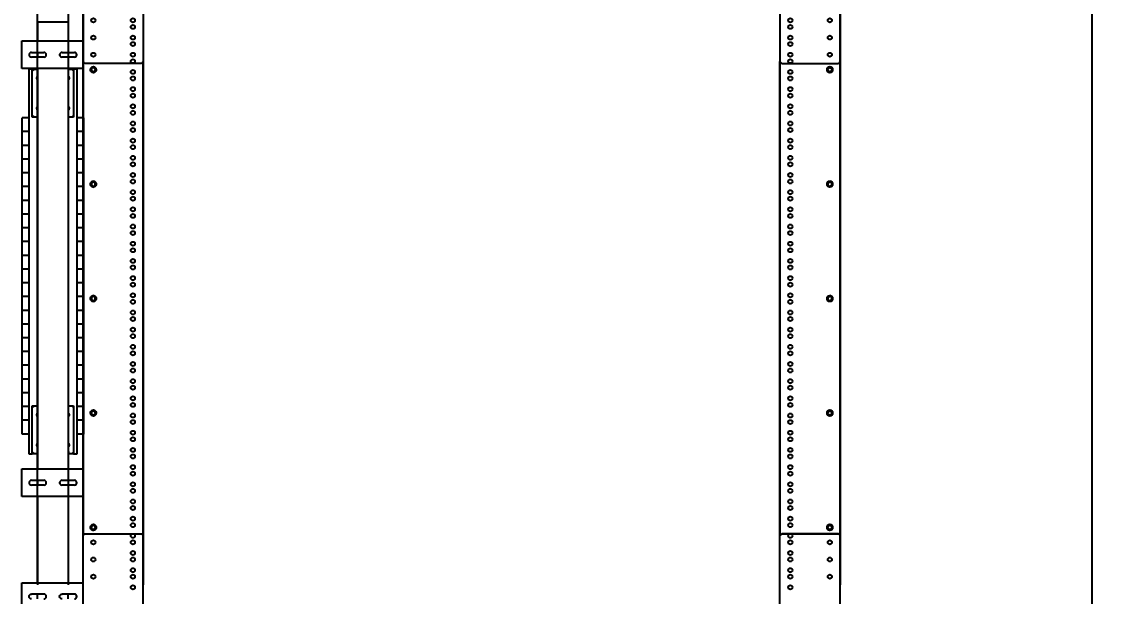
# Model space of a CAD drawing. Header units: millimetres. Extents: x 2509 to 128734, y 2492 to 91667.
# Drawn here: x 115410 to 118584, y 44647 to 46319 of the extents above; entities that cross this region are included whole.
import ezdxf

# ---------------------------------------------------------------- set-up
doc = ezdxf.new("R2010")
doc.units = ezdxf.units.MM
doc.layers.add('SR-提升机', color=7, linetype='Continuous')
doc.styles.add('DIM_FONT', font='SIMPLEX.shx', dxfattribs={"width": 0.8})
doc.dimstyles.new('DIMN25', dxfattribs={"dimscale": 0.25, "dimtxt": 300, "dimasz": 100, "dimexe": 250, "dimexo": 300, "dimgap": 150, "dimtad": 1, "dimdec": 0, "dimzin": 0, "dimdsep": 46, "dimtxsty": 'DIM_FONT', "dimblk": 'ARCHTICK', "dimcen": 0.09, "dimclrt": 7, "dimazin": 2, "dimtfac": 1, "dimtdec": 0, "dimtix": 1, "dimtmove": 2, "dimatfit": 3, "dimfxl": 1, "dimtolj": 1, "dimtzin": 0, "dimarcsym": 0})

# ---------------------------------------------------------------- blocks, each defined once
blk = doc.blocks.new('110')
at = {"layer": 'SR-提升机'}
for p, q in [((-60, -122.8), (-70, -122.8)), ((-70, -122.8), (-70, -1242.8)), ((-55, -122.8), (-60, -127.8)), ((-60, -127.8), (-60, -122.8)), ((-60, -122.8), (-55, -122.8)), ((-55, -122.8), (-45, -122.8)), ((-45, -130.3), (-45, -122.8)), ((-45, -122.8), (-44.5, -122.8)), ((44.5, -122.8), (45, -122.8)), ((45, -130.3), (45, -122.8)), ((45, -122.8), (55, -122.8)), ((60, -127.8), (55, -122.8)), ((55, -122.8), (60, -122.8)), ((60, -122.8), (60, -127.8)), ((70, -122.8), (60, -122.8)), ((70, -1242.8), (70, -122.8)), ((-60, -257.8), (-60, -127.8)), ((-44.5, -130.3), (-45, -130.3)), ((45, -130.3), (44.5, -130.3)), ((60, -127.8), (60, -257.8)), ((-45, -165.3), (-44.5, -165.3)), ((-45, -165.3), (-45, -175.3)), ((-44.5, -175.3), (-45, -175.3)), ((44.5, -165.3), (45, -165.3)), ((45, -175.3), (44.5, -175.3)), ((45, -175.3), (45, -165.3)), ((-45, -210.3), (-45, -220.3)), ((-45, -210.3), (-44.5, -210.3)), ((-44.5, -220.3), (-45, -220.3)), ((44.5, -210.3), (45, -210.3)), ((45, -220.3), (44.5, -220.3)), ((45, -220.3), (45, -210.3)), ((-90, -304.8), (-90, -264.8)), ((-70, -264.8), (-90, -264.8)), ((-60, -257.8), (-55, -262.8)), ((-60, -262.8), (-60, -257.8)), ((-55, -262.8), (-60, -262.8)), ((-45, -262.8), (-55, -262.8)), ((-45, -255.3), (-44.5, -255.3)), ((-45, -255.3), (-45, -262.8)), ((-44.5, -262.8), (-45, -262.8)), ((44.5, -255.3), (45, -255.3)), ((45, -262.8), (44.5, -262.8)), ((45, -262.8), (45, -255.3)), ((55, -262.8), (45, -262.8)), ((55, -262.8), (60, -257.8)), ((60, -262.8), (55, -262.8)), ((60, -257.8), (60, -262.8)), ((90, -264.8), (70, -264.8)), ((90, -304.8), (90, -264.8)), ((-70, -304.8), (-90, -304.8)), ((-90, -344.8), (-90, -304.8)), ((90, -304.8), (70, -304.8)), ((90, -344.8), (90, -304.8)), ((-70, -344.8), (-90, -344.8)), ((-90, -384.8), (-90, -344.8)), ((90, -344.8), (70, -344.8)), ((90, -384.8), (90, -344.8)), ((-70, -384.8), (-90, -384.8)), ((-90, -424.8), (-90, -384.8)), ((90, -384.8), (70, -384.8)), ((90, -424.8), (90, -384.8)), ((-70, -424.8), (-90, -424.8)), ((-90, -464.8), (-90, -424.8)), ((90, -424.8), (70, -424.8)), ((90, -464.8), (90, -424.8)), ((-70, -464.8), (-90, -464.8)), ((-90, -504.8), (-90, -464.8)), ((90, -464.8), (70, -464.8)), ((90, -504.8), (90, -464.8)), ((-70, -504.8), (-90, -504.8)), ((-90, -544.8), (-90, -504.8)), ((90, -504.8), (70, -504.8)), ((90, -544.8), (90, -504.8)), ((-70, -544.8), (-90, -544.8)), ((-90, -584.8), (-90, -544.8)), ((90, -544.8), (70, -544.8)), ((90, -584.8), (90, -544.8)), ((-70, -584.8), (-90, -584.8)), ((-90, -624.8), (-90, -584.8)), ((90, -584.8), (70, -584.8)), ((90, -624.8), (90, -584.8)), ((-70, -624.8), (-90, -624.8)), ((-90, -664.8), (-90, -624.8)), ((90, -624.8), (70, -624.8)), ((90, -664.8), (90, -624.8)), ((-70, -664.8), (-90, -664.8)), ((-90, -704.8), (-90, -664.8)), ((90, -664.8), (70, -664.8)), ((90, -704.8), (90, -664.8)), ((-90, -744.8), (-90, -704.8)), ((-70, -704.8), (-90, -704.8)), ((90, -704.8), (70, -704.8)), ((90, -744.8), (90, -704.8)), ((-90, -784.8), (-90, -744.8)), ((-70, -744.8), (-90, -744.8)), ((90, -744.8), (70, -744.8)), ((90, -784.8), (90, -744.8)), ((-90, -824.8), (-90, -784.8)), ((-70, -784.8), (-90, -784.8)), ((90, -784.8), (70, -784.8)), ((90, -824.8), (90, -784.8)), ((-90, -864.8), (-90, -824.8)), ((-70, -824.8), (-90, -824.8)), ((90, -824.8), (70, -824.8)), ((90, -864.8), (90, -824.8)), ((-90, -904.8), (-90, -864.8)), ((-70, -864.8), (-90, -864.8)), ((90, -864.8), (70, -864.8)), ((90, -904.8), (90, -864.8)), ((-70, -904.8), (-90, -904.8)), ((-90, -944.8), (-90, -904.8)), ((90, -904.8), (70, -904.8)), ((90, -944.8), (90, -904.8)), ((-70, -944.8), (-90, -944.8)), ((-90, -984.8), (-90, -944.8)), ((90, -944.8), (70, -944.8)), ((90, -984.8), (90, -944.8)), ((-70, -984.8), (-90, -984.8)), ((-90, -1024.8), (-90, -984.8)), ((90, -984.8), (70, -984.8)), ((90, -1024.8), (90, -984.8)), ((-70, -1024.8), (-90, -1024.8)), ((-90, -1064.8), (-90, -1024.8)), ((90, -1024.8), (70, -1024.8)), ((90, -1064.8), (90, -1024.8)), ((-70, -1064.8), (-90, -1064.8)), ((-90, -1104.8), (-90, -1064.8)), ((90, -1064.8), (70, -1064.8)), ((90, -1104.8), (90, -1064.8)), ((-70, -1104.8), (-90, -1104.8)), ((-90, -1144.8), (-90, -1104.8)), ((-55, -1102.8), (-60, -1107.8)), ((-60, -1107.8), (-60, -1102.8)), ((-60, -1102.8), (-55, -1102.8)), ((-60, -1237.8), (-60, -1107.8)), ((-55, -1102.8), (-45, -1102.8)), ((-45, -1102.8), (-45, -1110.3)), ((-45, -1102.8), (-44.5, -1102.8)), ((-44.5, -1110.3), (-45, -1110.3)), ((44.5, -1102.8), (45, -1102.8)), ((45, -1110.3), (44.5, -1110.3)), ((45, -1110.3), (45, -1102.8)), ((45, -1102.8), (55, -1102.8)), ((60, -1107.8), (55, -1102.8)), ((55, -1102.8), (60, -1102.8)), ((60, -1102.8), (60, -1107.8)), ((60, -1107.8), (60, -1237.8)), ((90, -1104.8), (70, -1104.8)), ((90, -1144.8), (90, -1104.8)), ((-70, -1144.8), (-90, -1144.8)), ((-90, -1184.8), (-90, -1144.8)), ((-45, -1145.3), (-45, -1155.3)), ((-45, -1145.3), (-44.5, -1145.3)), ((-44.5, -1155.3), (-45, -1155.3)), ((44.5, -1145.3), (45, -1145.3)), ((45, -1155.3), (44.5, -1155.3)), ((45, -1155.3), (45, -1145.3)), ((90, -1144.8), (70, -1144.8)), ((90, -1184.8), (90, -1144.8)), ((-70, -1184.8), (-90, -1184.8)), ((-45, -1190.3), (-45, -1200.3)), ((-45, -1190.3), (-44.5, -1190.3)), ((-44.5, -1200.3), (-45, -1200.3)), ((44.5, -1190.3), (45, -1190.3)), ((45, -1200.3), (44.5, -1200.3)), ((45, -1200.3), (45, -1190.3)), ((90, -1184.8), (70, -1184.8)), ((-60, -1237.8), (-55, -1242.8)), ((-60, -1242.8), (-60, -1237.8)), ((-45, -1235.3), (-45, -1242.8)), ((-45, -1235.3), (-44.5, -1235.3)), ((44.5, -1235.3), (45, -1235.3)), ((45, -1235.3), (45, -1242.8)), ((55, -1242.8), (60, -1237.8)), ((60, -1237.8), (60, -1242.8)), ((-70, -1242.8), (-60, -1242.8)), ((-55, -1242.8), (-60, -1242.8)), ((-45, -1242.8), (-55, -1242.8)), ((-44.5, -1242.8), (-45, -1242.8)), ((45, -1242.8), (44.5, -1242.8)), ((55, -1242.8), (45, -1242.8)), ((60, -1242.8), (55, -1242.8)), ((60, -1242.8), (70, -1242.8))]:
    blk.add_line(p, q, dxfattribs=at)
for centre, radius, start, end in [((-42, -148.8), 6, 114.6243, 245.3757), ((-42, -148.8), 4.25, 126.0319, 233.9681), ((42, -148.8), 6, 294.6243, 65.3757), ((42, -148.8), 4.25, 306.0319, 53.9681), ((-42, -236.8), 6, 114.6243, 245.3757), ((-42, -236.8), 4.25, 126.0319, 233.9681), ((42, -236.8), 6, 294.6243, 65.3757), ((42, -236.8), 4.25, 306.0319, 53.9681), ((-42, -1128.8), 6, 114.6243, 245.3757), ((-42, -1128.8), 4.25, 126.0319, 233.9681), ((42, -1128.8), 6, 294.6243, 65.3757), ((42, -1128.8), 4.25, 306.0319, 53.9681), ((-42, -1216.8), 6, 114.6243, 245.3757), ((-42, -1216.8), 4.25, 126.0319, 233.9681), ((42, -1216.8), 6, 294.6243, 65.3757), ((42, -1216.8), 4.25, 306.0319, 53.9681)]:
    blk.add_arc(centre, radius, start, end, dxfattribs=at)
blk = doc.blocks.new('主立面图-提升机顶框')
at = {"layer": 'SR-提升机'}
for p, q in [((111300.2, -24440.7), (111300.2, -26100.7)), ((111475.2, -24440.7), (111475.2, -26100.7)), ((113327.2, -24440.7), (113327.2, -26100.7)), ((113502.2, -24440.7), (113502.2, -26100.7)), ((111168.2, -24606.7), (111168.2, -24661.7)), ((111257.2, -24606.7), (111168.2, -24606.7)), ((111257.2, -24606.7), (111257.2, -24661.7)), ((111122.2, -24661.7), (111300.2, -24661.7)), ((111122.2, -24664.4), (111122.2, -24661.7)), ((111122.2, -24667.9), (111122.2, -24664.4)), ((111122.2, -24671.3), (111122.2, -24667.9)), ((111122.2, -24672.3), (111122.2, -24671.3)), ((111122.2, -24731.2), (111122.2, -24672.3)), ((111150.2, -24694.7), (111186.2, -24694.7)), ((111186.2, -24708.7), (111150.2, -24708.7)), ((111168.2, -24694.7), (111168.2, -24708.7)), ((111239.2, -24694.7), (111275.2, -24694.7)), ((111275.2, -24708.7), (111239.2, -24708.7)), ((111257.2, -24694.7), (111257.2, -24708.7)), ((111122.2, -24732.2), (111122.2, -24731.2)), ((111122.2, -24735.6), (111122.2, -24732.2)), ((111122.2, -24739.1), (111122.2, -24735.6)), ((111122.2, -24741.7), (111122.2, -24739.1)), ((111300.2, -24741.7), (111122.2, -24741.7)), ((111168.2, -24741.7), (111168.2, -25907.2)), ((111257.2, -24741.7), (111257.2, -25907.2)), ((111323.7, -24750), (111326.9, -24751.9)), ((111330.2, -24738.7), (111326.9, -24740.6)), ((111330.2, -24753.7), (111333.4, -24751.9)), ((111336.7, -24742.5), (111333.4, -24740.6)), ((113465.7, -24742.5), (113468.9, -24740.6)), ((113472.2, -24753.7), (113468.9, -24751.9)), ((113472.2, -24738.7), (113475.4, -24740.6)), ((113478.7, -24750), (113475.4, -24751.9)), ((111330.2, -25071.7), (111326.9, -25073.6)), ((111336.7, -25075.5), (111333.4, -25073.6)), ((113465.7, -25075.5), (113468.9, -25073.6)), ((113472.2, -25071.7), (113475.4, -25073.6)), ((111323.7, -25083), (111326.9, -25084.9)), ((111330.2, -25086.7), (111333.4, -25084.9)), ((113472.2, -25086.7), (113468.9, -25084.9)), ((113478.7, -25083), (113475.4, -25084.9)), ((111323.7, -25416), (111326.9, -25417.9)), ((111330.2, -25404.7), (111326.9, -25406.6)), ((111330.2, -25419.7), (111333.4, -25417.9)), ((111336.7, -25408.5), (111333.4, -25406.6)), ((113465.7, -25408.5), (113468.9, -25406.6)), ((113472.2, -25419.7), (113468.9, -25417.9)), ((113472.2, -25404.7), (113475.4, -25406.6)), ((113478.7, -25416), (113475.4, -25417.9)), ((111330.2, -25737.7), (111326.9, -25739.6)), ((111336.7, -25741.5), (111333.4, -25739.6)), ((113465.7, -25741.5), (113468.9, -25739.6)), ((113472.2, -25737.7), (113475.4, -25739.6)), ((111323.7, -25749), (111326.9, -25750.9)), ((111330.2, -25752.7), (111333.4, -25750.9)), ((113472.2, -25752.7), (113468.9, -25750.9)), ((113478.7, -25749), (113475.4, -25750.9)), ((111122.2, -25907.2), (111300.2, -25907.2)), ((111122.2, -25909.9), (111122.2, -25907.2)), ((111122.2, -25913.4), (111122.2, -25909.9)), ((111122.2, -25916.8), (111122.2, -25913.4)), ((111122.2, -25917.8), (111122.2, -25916.8)), ((111122.2, -25976.7), (111122.2, -25917.8)), ((111150.2, -25940.2), (111186.2, -25940.2)), ((111186.2, -25954.2), (111150.2, -25954.2)), ((111168.2, -25940.2), (111168.2, -25954.2)), ((111239.2, -25940.2), (111275.2, -25940.2)), ((111275.2, -25954.2), (111239.2, -25954.2)), ((111257.2, -25940.2), (111257.2, -25954.2)), ((111122.2, -25977.7), (111122.2, -25976.7)), ((111122.2, -25981.1), (111122.2, -25977.7)), ((111122.2, -25984.5), (111122.2, -25981.1)), ((111122.2, -25987.2), (111122.2, -25984.5)), ((111300.2, -25987.2), (111122.2, -25987.2)), ((111168.2, -25987.2), (111168.2, -26244.7)), ((111257.2, -25987.2), (111257.2, -26244.7)), ((111323.7, -26082), (111326.9, -26083.9)), ((111330.2, -26070.7), (111326.9, -26072.6)), ((111330.2, -26085.7), (111333.4, -26083.9)), ((111336.7, -26074.5), (111333.4, -26072.6)), ((113465.7, -26082), (113468.9, -26083.9)), ((113472.2, -26070.7), (113468.9, -26072.6)), ((113472.2, -26085.7), (113475.4, -26083.9)), ((113478.7, -26074.5), (113475.4, -26072.6)), ((111305.2, -26095.7), (111300.2, -26100.7)), ((111305.2, -26095.7), (111300.2, -26100.7)), ((111300.2, -26244.7), (111300.2, -26100.7)), ((111305.2, -26095.7), (111470.2, -26095.7)), ((111305.2, -26095.7), (111470.2, -26095.7)), ((111475.2, -26100.7), (111470.2, -26095.7)), ((111475.2, -26100.7), (111470.2, -26095.7)), ((111475.2, -26100.7), (111475.2, -26244.7)), ((113332.2, -26095.7), (113327.2, -26100.7)), ((113332.2, -26095.7), (113327.2, -26100.7)), ((113332.2, -26095.7), (113327.2, -26100.7)), ((113327.2, -26244.7), (113327.2, -26100.7)), ((113497.2, -26095.7), (113332.2, -26095.7)), ((113332.2, -26095.7), (113497.2, -26095.7)), ((113332.2, -26095.7), (113497.2, -26095.7)), ((113502.2, -26100.7), (113497.2, -26095.7)), ((113502.2, -26100.7), (113497.2, -26095.7)), ((113502.2, -26100.7), (113497.2, -26095.7)), ((113502.2, -26100.7), (113502.2, -26244.7))]:
    blk.add_line(p, q, dxfattribs=at)
for centre, radius in [((111445.2, -24620.7), 6), ((113357.2, -24620.7), 6), ((111445.2, -24670.7), 6), ((113357.2, -24670.7), 6), ((111445.2, -24720.7), 6), ((113357.2, -24720.7), 6), ((111330.2, -24746.2), 8), ((111330.2, -24746.2), 7.6), ((113472.2, -24746.2), 8), ((113472.2, -24746.2), 7.6), ((111445.2, -24770.7), 6), ((113357.2, -24770.7), 6), ((111445.2, -24820.7), 6), ((113357.2, -24820.7), 6), ((111445.2, -24870.7), 6), ((113357.2, -24870.7), 6), ((111445.2, -24920.7), 6), ((113357.2, -24920.7), 6), ((111445.2, -24970.7), 6), ((113357.2, -24970.7), 6), ((111445.2, -25020.7), 6), ((113357.2, -25020.7), 6), ((111330.2, -25079.2), 8), ((111330.2, -25079.2), 7.6), ((111445.2, -25070.7), 6), ((113357.2, -25070.7), 6), ((113472.2, -25079.2), 8), ((113472.2, -25079.2), 7.6), ((111445.2, -25120.7), 6), ((113357.2, -25120.7), 6), ((111445.2, -25170.7), 6), ((113357.2, -25170.7), 6), ((111445.2, -25220.7), 6), ((113357.2, -25220.7), 6), ((111445.2, -25270.7), 6), ((113357.2, -25270.7), 6), ((111445.2, -25320.7), 6), ((113357.2, -25320.7), 6), ((111445.2, -25370.7), 6), ((113357.2, -25370.7), 6), ((111330.2, -25412.2), 8), ((111330.2, -25412.2), 7.6), ((111445.2, -25420.7), 6), ((113357.2, -25420.7), 6), ((113472.2, -25412.2), 8), ((113472.2, -25412.2), 7.6), ((111445.2, -25470.7), 6), ((113357.2, -25470.7), 6), ((111445.2, -25520.7), 6), ((113357.2, -25520.7), 6), ((111445.2, -25570.7), 6), ((113357.2, -25570.7), 6), ((111445.2, -25620.7), 6), ((113357.2, -25620.7), 6), ((111445.2, -25670.7), 6), ((113357.2, -25670.7), 6), ((111330.2, -25745.2), 8), ((111330.2, -25745.2), 7.6), ((111445.2, -25720.7), 6), ((113357.2, -25720.7), 6), ((113472.2, -25745.2), 8), ((113472.2, -25745.2), 7.6), ((111445.2, -25770.7), 6), ((113357.2, -25770.7), 6), ((111445.2, -25820.7), 6), ((113357.2, -25820.7), 6), ((111445.2, -25870.7), 6), ((113357.2, -25870.7), 6), ((111445.2, -25920.7), 6), ((113357.2, -25920.7), 6), ((111445.2, -25970.7), 6), ((113357.2, -25970.7), 6), ((111445.2, -26020.7), 6), ((113357.2, -26020.7), 6), ((111330.2, -26078.2), 8), ((111330.2, -26078.2), 7.6), ((111445.2, -26070.7), 6), ((113357.2, -26070.7), 6), ((113472.2, -26078.2), 8), ((113472.2, -26078.2), 7.6), ((111330.2, -26120.7), 6), ((111445.2, -26120.7), 6), ((113357.2, -26120.7), 6), ((113472.2, -26120.7), 6), ((111330.2, -26170.7), 6), ((111445.2, -26170.7), 6), ((113357.2, -26170.7), 6), ((113472.2, -26170.7), 6), ((111330.2, -26220.7), 6), ((111445.2, -26220.7), 6), ((113357.2, -26220.7), 6), ((113472.2, -26220.7), 6)]:
    blk.add_circle(centre, radius, dxfattribs=at)
for centre, radius, start, end in [((111150.2, -24701.7), 7, 90, 270), ((111186.2, -24701.7), 7, 270, 90), ((111239.2, -24701.7), 7, 90, 270), ((111275.2, -24701.7), 7, 270, 90), ((111330.2, -24746.2), 6.5, 120, 180), ((111330.2, -24746.2), 6.5, 180, 240), ((111330.2, -24746.2), 6.5, 60, 120), ((111330.2, -24746.2), 6.5, 240, 300), ((111330.2, -24746.2), 6.5, 0, 60), ((111330.2, -24746.2), 6.5, 300, 0), ((113472.2, -24746.2), 6.5, 120, 180), ((113472.2, -24746.2), 6.5, 180, 240), ((113472.2, -24746.2), 6.5, 60, 120), ((113472.2, -24746.2), 6.5, 240, 300), ((113472.2, -24746.2), 6.5, 0, 60), ((113472.2, -24746.2), 6.5, 300, 0), ((111330.2, -25079.2), 6.5, 120, 180), ((111330.2, -25079.2), 6.5, 60, 120), ((111330.2, -25079.2), 6.5, 0, 60), ((113472.2, -25079.2), 6.5, 120, 180), ((113472.2, -25079.2), 6.5, 60, 120), ((113472.2, -25079.2), 6.5, 0, 60), ((111330.2, -25079.2), 6.5, 180, 240), ((111330.2, -25079.2), 6.5, 240, 300), ((111330.2, -25079.2), 6.5, 300, 0), ((113472.2, -25079.2), 6.5, 180, 240), ((113472.2, -25079.2), 6.5, 240, 300), ((113472.2, -25079.2), 6.5, 300, 0), ((111330.2, -25412.2), 6.5, 120, 180), ((111330.2, -25412.2), 6.5, 180, 240), ((111330.2, -25412.2), 6.5, 60, 120), ((111330.2, -25412.2), 6.5, 240, 300), ((111330.2, -25412.2), 6.5, 0, 60), ((111330.2, -25412.2), 6.5, 300, 0), ((113472.2, -25412.2), 6.5, 120, 180), ((113472.2, -25412.2), 6.5, 180, 240), ((113472.2, -25412.2), 6.5, 60, 120), ((113472.2, -25412.2), 6.5, 240, 300), ((113472.2, -25412.2), 6.5, 0, 60), ((113472.2, -25412.2), 6.5, 300, 0), ((111330.2, -25745.2), 6.5, 120, 180), ((111330.2, -25745.2), 6.5, 60, 120), ((111330.2, -25745.2), 6.5, 0, 60), ((113472.2, -25745.2), 6.5, 120, 180), ((113472.2, -25745.2), 6.5, 60, 120), ((113472.2, -25745.2), 6.5, 0, 60), ((111330.2, -25745.2), 6.5, 180, 240), ((111330.2, -25745.2), 6.5, 240, 300), ((111330.2, -25745.2), 6.5, 300, 0), ((113472.2, -25745.2), 6.5, 180, 240), ((113472.2, -25745.2), 6.5, 240, 300), ((113472.2, -25745.2), 6.5, 300, 0), ((111150.2, -25947.2), 7, 90, 270), ((111186.2, -25947.2), 7, 270, 90), ((111239.2, -25947.2), 7, 90, 270), ((111275.2, -25947.2), 7, 270, 90), ((111330.2, -26078.2), 6.5, 120, 180), ((111330.2, -26078.2), 6.5, 180, 240), ((111330.2, -26078.2), 6.5, 60, 120), ((111330.2, -26078.2), 6.5, 240, 300), ((111330.2, -26078.2), 6.5, 0, 60), ((111330.2, -26078.2), 6.5, 300, 0), ((113472.2, -26078.2), 6.5, 120, 180), ((113472.2, -26078.2), 6.5, 180, 240), ((113472.2, -26078.2), 6.5, 60, 120), ((113472.2, -26078.2), 6.5, 240, 300), ((113472.2, -26078.2), 6.5, 0, 60), ((113472.2, -26078.2), 6.5, 300, 0)]:
    blk.add_arc(centre, radius, start, end, dxfattribs=at)
for points, knots in [([(111326.9, -24740.6), (111326.9, -24740.6), (111325.8, -24741.3), (111324.7, -24741.9), (111323.7, -24742.5)], [0, 0, 0, 0, 0.070215, 1, 1, 1, 1]), ([(111323.7, -24742.5), (111323.7, -24743.4), (111323.7, -24744.6), (111323.7, -24745.9), (111323.7, -24746.2)], [0, 0, 0, 0, 0.7581486, 1, 1, 1, 1]), ([(111323.7, -24746.2), (111323.7, -24747.2), (111323.7, -24748.5), (111323.7, -24749.7), (111323.7, -24750)], [0, 0, 0, 0, 0.7762867, 1, 1, 1, 1]), ([(111326.9, -24751.9), (111327, -24751.9), (111328.1, -24752.5), (111329.2, -24753.2), (111330.2, -24753.7)], [0, 0, 0, 0, 0.070215, 1, 1, 1, 1]), ([(111333.4, -24740.6), (111333.4, -24740.6), (111332.3, -24739.9), (111331.2, -24739.3), (111330.2, -24738.7)], [0, 0, 0, 0, 0.070215, 1, 1, 1, 1]), ([(111333.4, -24751.9), (111333.5, -24751.8), (111334.6, -24751.2), (111335.7, -24750.6), (111336.7, -24750)], [0, 0, 0, 0, 0.070215, 1, 1, 1, 1]), ([(111336.7, -24746.2), (111336.7, -24745.9), (111336.7, -24744.6), (111336.7, -24743.4), (111336.7, -24742.5)], [0, 0, 0, 0, 0.241851, 1, 1, 1, 1]), ([(111336.7, -24750), (111336.7, -24749.7), (111336.7, -24748.5), (111336.7, -24747.2), (111336.7, -24746.2)], [0, 0, 0, 0, 0.2237133, 1, 1, 1, 1]), ([(113465.7, -24746.2), (113465.7, -24745.9), (113465.7, -24744.6), (113465.7, -24743.4), (113465.7, -24742.5)], [0, 0, 0, 0, 0.241851, 1, 1, 1, 1]), ([(113465.7, -24750), (113465.7, -24749.7), (113465.7, -24748.5), (113465.7, -24747.2), (113465.7, -24746.2)], [0, 0, 0, 0, 0.2237133, 1, 1, 1, 1]), ([(113468.9, -24751.9), (113468.9, -24751.8), (113467.8, -24751.2), (113466.7, -24750.6), (113465.7, -24750)], [0, 0, 0, 0, 0.070215, 1, 1, 1, 1]), ([(113468.9, -24740.6), (113469, -24740.6), (113470.1, -24739.9), (113471.2, -24739.3), (113472.2, -24738.7)], [0, 0, 0, 0, 0.070215, 1, 1, 1, 1]), ([(113475.4, -24751.9), (113475.4, -24751.9), (113474.3, -24752.5), (113473.2, -24753.2), (113472.2, -24753.7)], [0, 0, 0, 0, 0.070215, 1, 1, 1, 1]), ([(113475.4, -24740.6), (113475.5, -24740.6), (113476.6, -24741.3), (113477.7, -24741.9), (113478.7, -24742.5)], [0, 0, 0, 0, 0.070215, 1, 1, 1, 1]), ([(113478.7, -24742.5), (113478.7, -24743.4), (113478.7, -24744.6), (113478.7, -24745.9), (113478.7, -24746.2)], [0, 0, 0, 0, 0.7581486, 1, 1, 1, 1]), ([(113478.7, -24746.2), (113478.7, -24747.2), (113478.7, -24748.5), (113478.7, -24749.7), (113478.7, -24750)], [0, 0, 0, 0, 0.7762867, 1, 1, 1, 1]), ([(111326.9, -25073.6), (111326.9, -25073.6), (111325.8, -25074.3), (111324.7, -25074.9), (111323.7, -25075.5)], [0, 0, 0, 0, 0.070215, 1, 1, 1, 1]), ([(111333.4, -25073.6), (111333.4, -25073.6), (111332.3, -25072.9), (111331.2, -25072.3), (111330.2, -25071.7)], [0, 0, 0, 0, 0.070215, 1, 1, 1, 1]), ([(113468.9, -25073.6), (113469, -25073.6), (113470.1, -25072.9), (113471.2, -25072.3), (113472.2, -25071.7)], [0, 0, 0, 0, 0.070215, 1, 1, 1, 1]), ([(113475.4, -25073.6), (113475.5, -25073.6), (113476.6, -25074.3), (113477.7, -25074.9), (113478.7, -25075.5)], [0, 0, 0, 0, 0.070215, 1, 1, 1, 1]), ([(111323.7, -25075.5), (111323.7, -25076.4), (111323.7, -25077.6), (111323.7, -25078.9), (111323.7, -25079.2)], [0, 0, 0, 0, 0.7581486, 1, 1, 1, 1]), ([(111323.7, -25079.2), (111323.7, -25080.2), (111323.7, -25081.5), (111323.7, -25082.7), (111323.7, -25083)], [0, 0, 0, 0, 0.7762867, 1, 1, 1, 1]), ([(111326.9, -25084.9), (111327, -25084.9), (111328.1, -25085.5), (111329.2, -25086.2), (111330.2, -25086.7)], [0, 0, 0, 0, 0.070215, 1, 1, 1, 1]), ([(111333.4, -25084.9), (111333.5, -25084.8), (111334.6, -25084.2), (111335.7, -25083.6), (111336.7, -25083)], [0, 0, 0, 0, 0.070215, 1, 1, 1, 1]), ([(111336.7, -25079.2), (111336.7, -25078.9), (111336.7, -25077.6), (111336.7, -25076.4), (111336.7, -25075.5)], [0, 0, 0, 0, 0.241851, 1, 1, 1, 1]), ([(111336.7, -25083), (111336.7, -25082.7), (111336.7, -25081.5), (111336.7, -25080.2), (111336.7, -25079.2)], [0, 0, 0, 0, 0.2237133, 1, 1, 1, 1]), ([(113465.7, -25079.2), (113465.7, -25078.9), (113465.7, -25077.6), (113465.7, -25076.4), (113465.7, -25075.5)], [0, 0, 0, 0, 0.241851, 1, 1, 1, 1]), ([(113465.7, -25083), (113465.7, -25082.7), (113465.7, -25081.5), (113465.7, -25080.2), (113465.7, -25079.2)], [0, 0, 0, 0, 0.2237133, 1, 1, 1, 1]), ([(113468.9, -25084.9), (113468.9, -25084.8), (113467.8, -25084.2), (113466.7, -25083.6), (113465.7, -25083)], [0, 0, 0, 0, 0.070215, 1, 1, 1, 1]), ([(113475.4, -25084.9), (113475.4, -25084.9), (113474.3, -25085.5), (113473.2, -25086.2), (113472.2, -25086.7)], [0, 0, 0, 0, 0.070215, 1, 1, 1, 1]), ([(113478.7, -25075.5), (113478.7, -25076.4), (113478.7, -25077.6), (113478.7, -25078.9), (113478.7, -25079.2)], [0, 0, 0, 0, 0.7581486, 1, 1, 1, 1]), ([(113478.7, -25079.2), (113478.7, -25080.2), (113478.7, -25081.5), (113478.7, -25082.7), (113478.7, -25083)], [0, 0, 0, 0, 0.7762867, 1, 1, 1, 1]), ([(111326.9, -25406.6), (111326.9, -25406.6), (111325.8, -25407.3), (111324.7, -25407.9), (111323.7, -25408.5)], [0, 0, 0, 0, 0.070215, 1, 1, 1, 1]), ([(111323.7, -25408.5), (111323.7, -25409.4), (111323.7, -25410.6), (111323.7, -25411.9), (111323.7, -25412.2)], [0, 0, 0, 0, 0.7581486, 1, 1, 1, 1]), ([(111323.7, -25412.2), (111323.7, -25413.2), (111323.7, -25414.5), (111323.7, -25415.7), (111323.7, -25416)], [0, 0, 0, 0, 0.7762867, 1, 1, 1, 1]), ([(111326.9, -25417.9), (111327, -25417.9), (111328.1, -25418.5), (111329.2, -25419.2), (111330.2, -25419.7)], [0, 0, 0, 0, 0.070215, 1, 1, 1, 1]), ([(111333.4, -25406.6), (111333.4, -25406.6), (111332.3, -25405.9), (111331.2, -25405.3), (111330.2, -25404.7)], [0, 0, 0, 0, 0.070215, 1, 1, 1, 1]), ([(111333.4, -25417.9), (111333.5, -25417.8), (111334.6, -25417.2), (111335.7, -25416.6), (111336.7, -25416)], [0, 0, 0, 0, 0.070215, 1, 1, 1, 1]), ([(111336.7, -25412.2), (111336.7, -25411.9), (111336.7, -25410.6), (111336.7, -25409.4), (111336.7, -25408.5)], [0, 0, 0, 0, 0.241851, 1, 1, 1, 1]), ([(111336.7, -25416), (111336.7, -25415.7), (111336.7, -25414.5), (111336.7, -25413.2), (111336.7, -25412.2)], [0, 0, 0, 0, 0.2237133, 1, 1, 1, 1]), ([(113465.7, -25412.2), (113465.7, -25411.9), (113465.7, -25410.6), (113465.7, -25409.4), (113465.7, -25408.5)], [0, 0, 0, 0, 0.241851, 1, 1, 1, 1]), ([(113465.7, -25416), (113465.7, -25415.7), (113465.7, -25414.5), (113465.7, -25413.2), (113465.7, -25412.2)], [0, 0, 0, 0, 0.2237133, 1, 1, 1, 1]), ([(113468.9, -25417.9), (113468.9, -25417.8), (113467.8, -25417.2), (113466.7, -25416.6), (113465.7, -25416)], [0, 0, 0, 0, 0.070215, 1, 1, 1, 1]), ([(113468.9, -25406.6), (113469, -25406.6), (113470.1, -25405.9), (113471.2, -25405.3), (113472.2, -25404.7)], [0, 0, 0, 0, 0.070215, 1, 1, 1, 1]), ([(113475.4, -25417.9), (113475.4, -25417.9), (113474.3, -25418.5), (113473.2, -25419.2), (113472.2, -25419.7)], [0, 0, 0, 0, 0.070215, 1, 1, 1, 1]), ([(113475.4, -25406.6), (113475.5, -25406.6), (113476.6, -25407.3), (113477.7, -25407.9), (113478.7, -25408.5)], [0, 0, 0, 0, 0.070215, 1, 1, 1, 1]), ([(113478.7, -25408.5), (113478.7, -25409.4), (113478.7, -25410.6), (113478.7, -25411.9), (113478.7, -25412.2)], [0, 0, 0, 0, 0.7581486, 1, 1, 1, 1]), ([(113478.7, -25412.2), (113478.7, -25413.2), (113478.7, -25414.5), (113478.7, -25415.7), (113478.7, -25416)], [0, 0, 0, 0, 0.7762867, 1, 1, 1, 1]), ([(111326.9, -25739.6), (111326.9, -25739.6), (111325.8, -25740.3), (111324.7, -25740.9), (111323.7, -25741.5)], [0, 0, 0, 0, 0.070215, 1, 1, 1, 1]), ([(111323.7, -25741.5), (111323.7, -25742.4), (111323.7, -25743.6), (111323.7, -25744.9), (111323.7, -25745.2)], [0, 0, 0, 0, 0.7581486, 1, 1, 1, 1]), ([(111333.4, -25739.6), (111333.4, -25739.6), (111332.3, -25738.9), (111331.2, -25738.3), (111330.2, -25737.7)], [0, 0, 0, 0, 0.070215, 1, 1, 1, 1]), ([(111336.7, -25745.2), (111336.7, -25744.9), (111336.7, -25743.6), (111336.7, -25742.4), (111336.7, -25741.5)], [0, 0, 0, 0, 0.241851, 1, 1, 1, 1]), ([(113465.7, -25745.2), (113465.7, -25744.9), (113465.7, -25743.6), (113465.7, -25742.4), (113465.7, -25741.5)], [0, 0, 0, 0, 0.241851, 1, 1, 1, 1]), ([(113468.9, -25739.6), (113469, -25739.6), (113470.1, -25738.9), (113471.2, -25738.3), (113472.2, -25737.7)], [0, 0, 0, 0, 0.070215, 1, 1, 1, 1]), ([(113475.4, -25739.6), (113475.5, -25739.6), (113476.6, -25740.3), (113477.7, -25740.9), (113478.7, -25741.5)], [0, 0, 0, 0, 0.070215, 1, 1, 1, 1]), ([(113478.7, -25741.5), (113478.7, -25742.4), (113478.7, -25743.6), (113478.7, -25744.9), (113478.7, -25745.2)], [0, 0, 0, 0, 0.7581486, 1, 1, 1, 1]), ([(111323.7, -25745.2), (111323.7, -25746.2), (111323.7, -25747.5), (111323.7, -25748.7), (111323.7, -25749)], [0, 0, 0, 0, 0.7762867, 1, 1, 1, 1]), ([(111326.9, -25750.9), (111327, -25750.9), (111328.1, -25751.5), (111329.2, -25752.2), (111330.2, -25752.7)], [0, 0, 0, 0, 0.070215, 1, 1, 1, 1]), ([(111333.4, -25750.9), (111333.5, -25750.8), (111334.6, -25750.2), (111335.7, -25749.6), (111336.7, -25749)], [0, 0, 0, 0, 0.070215, 1, 1, 1, 1]), ([(111336.7, -25749), (111336.7, -25748.7), (111336.7, -25747.5), (111336.7, -25746.2), (111336.7, -25745.2)], [0, 0, 0, 0, 0.2237133, 1, 1, 1, 1]), ([(113465.7, -25749), (113465.7, -25748.7), (113465.7, -25747.5), (113465.7, -25746.2), (113465.7, -25745.2)], [0, 0, 0, 0, 0.2237133, 1, 1, 1, 1]), ([(113468.9, -25750.9), (113468.9, -25750.8), (113467.8, -25750.2), (113466.7, -25749.6), (113465.7, -25749)], [0, 0, 0, 0, 0.070215, 1, 1, 1, 1]), ([(113475.4, -25750.9), (113475.4, -25750.9), (113474.3, -25751.5), (113473.2, -25752.2), (113472.2, -25752.7)], [0, 0, 0, 0, 0.070215, 1, 1, 1, 1]), ([(113478.7, -25745.2), (113478.7, -25746.2), (113478.7, -25747.5), (113478.7, -25748.7), (113478.7, -25749)], [0, 0, 0, 0, 0.7762867, 1, 1, 1, 1]), ([(111326.9, -26072.6), (111326.9, -26072.6), (111325.8, -26073.3), (111324.7, -26073.9), (111323.7, -26074.5)], [0, 0, 0, 0, 0.070215, 1, 1, 1, 1]), ([(111323.7, -26074.5), (111323.7, -26075.4), (111323.7, -26076.6), (111323.7, -26077.9), (111323.7, -26078.2)], [0, 0, 0, 0, 0.7581486, 1, 1, 1, 1]), ([(111323.7, -26078.2), (111323.7, -26079.2), (111323.7, -26080.5), (111323.7, -26081.7), (111323.7, -26082)], [0, 0, 0, 0, 0.7762867, 1, 1, 1, 1]), ([(111326.9, -26083.9), (111327, -26083.9), (111328.1, -26084.5), (111329.2, -26085.2), (111330.2, -26085.7)], [0, 0, 0, 0, 0.070215, 1, 1, 1, 1]), ([(111333.4, -26072.6), (111333.4, -26072.6), (111332.3, -26071.9), (111331.2, -26071.3), (111330.2, -26070.7)], [0, 0, 0, 0, 0.070215, 1, 1, 1, 1]), ([(111333.4, -26083.9), (111333.5, -26083.8), (111334.6, -26083.2), (111335.7, -26082.6), (111336.7, -26082)], [0, 0, 0, 0, 0.070215, 1, 1, 1, 1]), ([(111336.7, -26078.2), (111336.7, -26077.9), (111336.7, -26076.6), (111336.7, -26075.4), (111336.7, -26074.5)], [0, 0, 0, 0, 0.241851, 1, 1, 1, 1]), ([(111336.7, -26082), (111336.7, -26081.7), (111336.7, -26080.5), (111336.7, -26079.2), (111336.7, -26078.2)], [0, 0, 0, 0, 0.2237133, 1, 1, 1, 1]), ([(113468.9, -26072.6), (113468.9, -26072.6), (113467.8, -26073.3), (113466.7, -26073.9), (113465.7, -26074.5)], [0, 0, 0, 0, 0.070215, 1, 1, 1, 1]), ([(113465.7, -26074.5), (113465.7, -26075.4), (113465.7, -26076.6), (113465.7, -26077.9), (113465.7, -26078.2)], [0, 0, 0, 0, 0.7581486, 1, 1, 1, 1]), ([(113465.7, -26078.2), (113465.7, -26079.2), (113465.7, -26080.5), (113465.7, -26081.7), (113465.7, -26082)], [0, 0, 0, 0, 0.7762867, 1, 1, 1, 1]), ([(113468.9, -26083.9), (113469, -26083.9), (113470.1, -26084.5), (113471.2, -26085.2), (113472.2, -26085.7)], [0, 0, 0, 0, 0.070215, 1, 1, 1, 1]), ([(113475.4, -26072.6), (113475.4, -26072.6), (113474.3, -26071.9), (113473.2, -26071.3), (113472.2, -26070.7)], [0, 0, 0, 0, 0.070215, 1, 1, 1, 1]), ([(113475.4, -26083.9), (113475.5, -26083.8), (113476.6, -26083.2), (113477.7, -26082.6), (113478.7, -26082)], [0, 0, 0, 0, 0.070215, 1, 1, 1, 1]), ([(113478.7, -26078.2), (113478.7, -26077.9), (113478.7, -26076.6), (113478.7, -26075.4), (113478.7, -26074.5)], [0, 0, 0, 0, 0.241851, 1, 1, 1, 1]), ([(113478.7, -26082), (113478.7, -26081.7), (113478.7, -26080.5), (113478.7, -26079.2), (113478.7, -26078.2)], [0, 0, 0, 0, 0.2237133, 1, 1, 1, 1])]:
    blk.add_open_spline(points, degree=3, knots=knots, dxfattribs=at)
blk.add_blockref('110', (111212.7, -24620.7), dxfattribs=at)
blk = doc.blocks.new('_ArchTick')
at = {"color": 0, "linetype": 'ByBlock', "const_width": 0.15}
blk.add_lwpolyline([(-0.5, -0.5), (0.5, 0.5)], dxfattribs=at)
blk = doc.blocks.new('*D266')
at = {"color": 0, "lineweight": -2, "transparency": 16777216}
for p, q in [((117639.3, 46691.5), (118583.7, 46691.5)), ((118521.2, 46691.5), (118521.2, 40293.9)), ((118029.6, 40293.9), (118583.7, 40293.9))]:
    blk.add_line(p, q, dxfattribs=at)
at = {"layer": 'DEFPOINTS', "color": 0, "transparency": 16777216}
for p in [(117564.3, 46691.5), (117954.6, 40293.9), (118521.2, 40293.9)]:
    blk.add_point(p, dxfattribs=at)
at = {"color": 0, "lineweight": -2, "transparency": 16777216, "xscale": 25, "yscale": 25, "zscale": 25}
for p, rotation in [((118521.2, 46691.5), 90), ((118521.2, 40293.9), 270)]:
    blk.add_blockref('_ArchTick', p, dxfattribs=dict(at, rotation=rotation))
at = {"color": 7, "transparency": 16777216, "insert": (118446.2, 43492.7), "char_height": 75, "attachment_point": 5, "rotation": 90, "style": 'DIM_FONT'}
blk.add_mtext('\\A1;6398', dxfattribs=at)
blk = doc.blocks.new('提升机中间部位')
at = {"layer": 'SR-提升机'}
for p, q in [((-137, 188.5), (-137, 1849)), ((-48, 1849), (-48, 188.5)), ((-5, 1705), (-5, 1849)), ((170, 1849), (170, 1705)), ((2022, 1849), (2022, 1705)), ((2197, 1705), (2197, 1849)), ((-5, 1705), (0, 1700)), ((-5, -5), (-5, 1705)), ((165, 1700), (0, 1700)), ((25, 1690), (21.8, 1688.1)), ((31.5, 1686.3), (28.3, 1688.1)), ((165, 1700), (170, 1705)), ((170, -5), (170, 1705)), ((2022, 1705), (2027, 1700)), ((2022, -5), (2022, 1705)), ((2027, 1700), (2192, 1700)), ((2167, 1690), (2163.7, 1688.1)), ((2173.5, 1686.3), (2170.2, 1688.1)), ((2192, 1700), (2197, 1705)), ((2197, -5), (2197, 1705)), ((18.5, 1678.7), (21.8, 1676.9)), ((25, 1675), (28.3, 1676.9)), ((2160.5, 1678.7), (2163.7, 1676.9)), ((2167, 1675), (2170.2, 1676.9)), ((18.5, 1345.7), (21.8, 1343.9)), ((25, 1357), (21.8, 1355.1)), ((25, 1342), (28.3, 1343.9)), ((31.5, 1353.3), (28.3, 1355.1)), ((2160.5, 1345.7), (2163.7, 1343.9)), ((2167, 1357), (2163.7, 1355.1)), ((2167, 1342), (2170.2, 1343.9)), ((2173.5, 1353.3), (2170.2, 1355.1)), ((25, 1024), (21.8, 1022.1)), ((31.5, 1020.3), (28.3, 1022.1)), ((2167, 1024), (2163.7, 1022.1)), ((2173.5, 1020.3), (2170.2, 1022.1)), ((18.5, 1012.7), (21.8, 1010.9)), ((25, 1009), (28.3, 1010.9)), ((2160.5, 1012.7), (2163.7, 1010.9)), ((2167, 1009), (2170.2, 1010.9)), ((18.5, 679.7), (21.8, 677.9)), ((25, 691), (21.8, 689.1)), ((25, 676), (28.3, 677.9)), ((31.5, 687.3), (28.3, 689.1)), ((2160.5, 679.7), (2163.7, 677.9)), ((2167, 691), (2163.7, 689.1)), ((2167, 676), (2170.2, 677.9)), ((2173.5, 687.3), (2170.2, 689.1)), ((25, 358), (21.8, 356.1)), ((31.5, 354.3), (28.3, 356.1)), ((2167, 358), (2163.7, 356.1)), ((2173.5, 354.3), (2170.2, 356.1)), ((18.5, 346.7), (21.8, 344.9)), ((25, 343), (28.3, 344.9)), ((2160.5, 346.7), (2163.7, 344.9)), ((2167, 343), (2170.2, 344.9)), ((-183, 108.5), (-183, 188.5)), ((-183, 188.5), (-5, 188.5)), ((-119, 155.5), (-155, 155.5)), ((-137, 141.5), (-137, 155.5)), ((-30, 155.5), (-66, 155.5)), ((-48, 141.5), (-48, 155.5))]:
    blk.add_line(p, q, dxfattribs=at)
for centre, radius in [((25, 1825), 6), ((140, 1825), 6), ((2052, 1825), 6), ((2167, 1825), 6), ((25, 1775), 6), ((140, 1775), 6), ((2052, 1775), 6), ((2167, 1775), 6), ((25, 1725), 6), ((140, 1725), 6), ((2052, 1725), 6), ((2167, 1725), 6), ((25, 1682.5), 8), ((25, 1682.5), 7.6), ((2167, 1682.5), 8), ((2167, 1682.5), 7.6), ((140, 1675), 6), ((2052, 1675), 6), ((140, 1625), 6), ((2052, 1625), 6), ((140, 1575), 6), ((2052, 1575), 6), ((140, 1525), 6), ((2052, 1525), 6), ((140, 1475), 6), ((2052, 1475), 6), ((140, 1425), 6), ((2052, 1425), 6), ((140, 1375), 6), ((2052, 1375), 6), ((25, 1349.5), 8), ((25, 1349.5), 7.6), ((2167, 1349.5), 8), ((2167, 1349.5), 7.6), ((140, 1325), 6), ((2052, 1325), 6), ((140, 1275), 6), ((2052, 1275), 6), ((140, 1225), 6), ((2052, 1225), 6), ((140, 1175), 6), ((2052, 1175), 6), ((140, 1125), 6), ((2052, 1125), 6), ((140, 1075), 6), ((2052, 1075), 6), ((25, 1016.5), 8), ((25, 1016.5), 7.6), ((140, 1025), 6), ((2052, 1025), 6), ((2167, 1016.5), 8), ((2167, 1016.5), 7.6), ((140, 975), 6), ((2052, 975), 6), ((140, 925), 6), ((2052, 925), 6), ((140, 875), 6), ((2052, 875), 6), ((140, 825), 6), ((2052, 825), 6), ((140, 775), 6), ((2052, 775), 6), ((140, 725), 6), ((2052, 725), 6), ((25, 683.5), 8), ((25, 683.5), 7.6), ((140, 675), 6), ((2052, 675), 6), ((2167, 683.5), 8), ((2167, 683.5), 7.6), ((140, 625), 6), ((2052, 625), 6), ((140, 575), 6), ((2052, 575), 6), ((140, 525), 6), ((2052, 525), 6), ((140, 475), 6), ((2052, 475), 6), ((140, 425), 6), ((2052, 425), 6), ((140, 375), 6), ((2052, 375), 6), ((25, 350.5), 8), ((25, 350.5), 7.6), ((2167, 350.5), 8), ((2167, 350.5), 7.6), ((140, 325), 6), ((2052, 325), 6), ((140, 275), 6), ((2052, 275), 6), ((140, 225), 6), ((2052, 225), 6), ((140, 175), 6), ((2052, 175), 6)]:
    blk.add_circle(centre, radius, dxfattribs=at)
for centre, start, end in [((25, 1682.5), 120, 180), ((25, 1682.5), 180, 240), ((25, 1682.5), 60, 120), ((25, 1682.5), 0, 60), ((25, 1682.5), 300, 0), ((2167, 1682.5), 120, 180), ((2167, 1682.5), 180, 240), ((2167, 1682.5), 60, 120), ((2167, 1682.5), 0, 60), ((2167, 1682.5), 300, 0), ((25, 1682.5), 240, 300), ((2167, 1682.5), 240, 300), ((25, 1349.5), 120, 180), ((25, 1349.5), 180, 240), ((25, 1349.5), 60, 120), ((25, 1349.5), 240, 300), ((25, 1349.5), 0, 60), ((25, 1349.5), 300, 0), ((2167, 1349.5), 120, 180), ((2167, 1349.5), 180, 240), ((2167, 1349.5), 60, 120), ((2167, 1349.5), 240, 300), ((2167, 1349.5), 0, 60), ((2167, 1349.5), 300, 0), ((25, 1016.5), 120, 180), ((25, 1016.5), 180, 240), ((25, 1016.5), 60, 120), ((25, 1016.5), 0, 60), ((25, 1016.5), 300, 0), ((2167, 1016.5), 120, 180), ((2167, 1016.5), 180, 240), ((2167, 1016.5), 60, 120), ((2167, 1016.5), 0, 60), ((2167, 1016.5), 300, 0), ((25, 1016.5), 240, 300), ((2167, 1016.5), 240, 300), ((25, 683.5), 120, 180), ((25, 683.5), 180, 240), ((25, 683.5), 60, 120), ((25, 683.5), 240, 300), ((25, 683.5), 0, 60), ((25, 683.5), 300, 0), ((2167, 683.5), 120, 180), ((2167, 683.5), 180, 240), ((2167, 683.5), 60, 120), ((2167, 683.5), 240, 300), ((2167, 683.5), 0, 60), ((2167, 683.5), 300, 0), ((25, 350.5), 120, 180), ((25, 350.5), 180, 240), ((25, 350.5), 60, 120), ((25, 350.5), 0, 60), ((25, 350.5), 300, 0), ((2167, 350.5), 120, 180), ((2167, 350.5), 180, 240), ((2167, 350.5), 60, 120), ((2167, 350.5), 0, 60), ((2167, 350.5), 300, 0), ((25, 350.5), 240, 300), ((2167, 350.5), 240, 300)]:
    blk.add_arc(centre, 6.5, start, end, dxfattribs=at)
at = {"layer": 'SR-提升机', "extrusion": (0, 0, -1)}
for centre in [(-155, 148.5), (-66, 148.5)]:
    blk.add_ellipse(centre, major_axis=(0, 7), ratio=1, start_param=3.141593, end_param=6.283185, dxfattribs=at)
at = {"layer": 'SR-提升机'}
for centre in [(-119, 148.5), (-30, 148.5)]:
    blk.add_ellipse(centre, major_axis=(0, 7), ratio=1, start_param=3.141593, end_param=6.283185, dxfattribs=at)
for points, knots in [([(21.8, 1688.1), (21.7, 1688.1), (20.6, 1687.5), (19.5, 1686.8), (18.5, 1686.3)], [0, 0, 0, 0, 0.070215, 1, 1, 1, 1]), ([(18.5, 1686.3), (18.5, 1685.3), (18.5, 1684.1), (18.5, 1682.8), (18.5, 1682.5)], [0, 0, 0, 0, 0.7581486, 1, 1, 1, 1]), ([(18.5, 1682.5), (18.5, 1681.5), (18.5, 1680.2), (18.5, 1679), (18.5, 1678.7)], [0, 0, 0, 0, 0.7762867, 1, 1, 1, 1]), ([(28.3, 1688.1), (28.2, 1688.2), (27.1, 1688.8), (26, 1689.4), (25, 1690)], [0, 0, 0, 0, 0.070215, 1, 1, 1, 1]), ([(31.5, 1682.5), (31.5, 1682.8), (31.5, 1684.1), (31.5, 1685.3), (31.5, 1686.3)], [0, 0, 0, 0, 0.241851, 1, 1, 1, 1]), ([(31.5, 1678.7), (31.5, 1679), (31.5, 1680.2), (31.5, 1681.5), (31.5, 1682.5)], [0, 0, 0, 0, 0.2237133, 1, 1, 1, 1]), ([(2163.7, 1688.1), (2163.7, 1688.1), (2162.6, 1687.5), (2161.5, 1686.8), (2160.5, 1686.3)], [0, 0, 0, 0, 0.070215, 1, 1, 1, 1]), ([(2160.5, 1686.3), (2160.5, 1685.3), (2160.5, 1684.1), (2160.5, 1682.8), (2160.5, 1682.5)], [0, 0, 0, 0, 0.7581486, 1, 1, 1, 1]), ([(2160.5, 1682.5), (2160.5, 1681.5), (2160.5, 1680.2), (2160.5, 1679), (2160.5, 1678.7)], [0, 0, 0, 0, 0.7762867, 1, 1, 1, 1]), ([(2170.2, 1688.1), (2170.2, 1688.2), (2169.1, 1688.8), (2168, 1689.4), (2167, 1690)], [0, 0, 0, 0, 0.070215, 1, 1, 1, 1]), ([(2173.5, 1682.5), (2173.5, 1682.8), (2173.5, 1684.1), (2173.5, 1685.3), (2173.5, 1686.3)], [0, 0, 0, 0, 0.241851, 1, 1, 1, 1]), ([(2173.5, 1678.7), (2173.5, 1679), (2173.5, 1680.2), (2173.5, 1681.5), (2173.5, 1682.5)], [0, 0, 0, 0, 0.2237133, 1, 1, 1, 1]), ([(21.8, 1676.9), (21.8, 1676.8), (22.9, 1676.2), (24, 1675.6), (25, 1675)], [0, 0, 0, 0, 0.070215, 1, 1, 1, 1]), ([(28.3, 1676.9), (28.3, 1676.9), (29.4, 1677.5), (30.5, 1678.2), (31.5, 1678.7)], [0, 0, 0, 0, 0.070215, 1, 1, 1, 1]), ([(2163.7, 1676.9), (2163.8, 1676.8), (2164.9, 1676.2), (2166, 1675.6), (2167, 1675)], [0, 0, 0, 0, 0.070215, 1, 1, 1, 1]), ([(2170.2, 1676.9), (2170.3, 1676.9), (2171.4, 1677.5), (2172.5, 1678.2), (2173.5, 1678.7)], [0, 0, 0, 0, 0.070215, 1, 1, 1, 1]), ([(21.8, 1355.1), (21.7, 1355.1), (20.6, 1354.5), (19.5, 1353.8), (18.5, 1353.3)], [0, 0, 0, 0, 0.070215, 1, 1, 1, 1]), ([(18.5, 1353.3), (18.5, 1352.3), (18.5, 1351.1), (18.5, 1349.8), (18.5, 1349.5)], [0, 0, 0, 0, 0.7581486, 1, 1, 1, 1]), ([(18.5, 1349.5), (18.5, 1348.5), (18.5, 1347.2), (18.5, 1346), (18.5, 1345.7)], [0, 0, 0, 0, 0.7762867, 1, 1, 1, 1]), ([(21.8, 1343.9), (21.8, 1343.8), (22.9, 1343.2), (24, 1342.6), (25, 1342)], [0, 0, 0, 0, 0.070215, 1, 1, 1, 1]), ([(28.3, 1355.1), (28.2, 1355.2), (27.1, 1355.8), (26, 1356.4), (25, 1357)], [0, 0, 0, 0, 0.070215, 1, 1, 1, 1]), ([(28.3, 1343.9), (28.3, 1343.9), (29.4, 1344.5), (30.5, 1345.2), (31.5, 1345.7)], [0, 0, 0, 0, 0.070215, 1, 1, 1, 1]), ([(31.5, 1349.5), (31.5, 1349.8), (31.5, 1351.1), (31.5, 1352.3), (31.5, 1353.3)], [0, 0, 0, 0, 0.241851, 1, 1, 1, 1]), ([(31.5, 1345.7), (31.5, 1346), (31.5, 1347.2), (31.5, 1348.5), (31.5, 1349.5)], [0, 0, 0, 0, 0.2237133, 1, 1, 1, 1]), ([(2163.7, 1355.1), (2163.7, 1355.1), (2162.6, 1354.5), (2161.5, 1353.8), (2160.5, 1353.3)], [0, 0, 0, 0, 0.070215, 1, 1, 1, 1]), ([(2160.5, 1353.3), (2160.5, 1352.3), (2160.5, 1351.1), (2160.5, 1349.8), (2160.5, 1349.5)], [0, 0, 0, 0, 0.7581486, 1, 1, 1, 1]), ([(2160.5, 1349.5), (2160.5, 1348.5), (2160.5, 1347.2), (2160.5, 1346), (2160.5, 1345.7)], [0, 0, 0, 0, 0.7762867, 1, 1, 1, 1]), ([(2163.7, 1343.9), (2163.8, 1343.8), (2164.9, 1343.2), (2166, 1342.6), (2167, 1342)], [0, 0, 0, 0, 0.070215, 1, 1, 1, 1]), ([(2170.2, 1355.1), (2170.2, 1355.2), (2169.1, 1355.8), (2168, 1356.4), (2167, 1357)], [0, 0, 0, 0, 0.070215, 1, 1, 1, 1]), ([(2170.2, 1343.9), (2170.3, 1343.9), (2171.4, 1344.5), (2172.5, 1345.2), (2173.5, 1345.7)], [0, 0, 0, 0, 0.070215, 1, 1, 1, 1]), ([(2173.5, 1349.5), (2173.5, 1349.8), (2173.5, 1351.1), (2173.5, 1352.3), (2173.5, 1353.3)], [0, 0, 0, 0, 0.241851, 1, 1, 1, 1]), ([(2173.5, 1345.7), (2173.5, 1346), (2173.5, 1347.2), (2173.5, 1348.5), (2173.5, 1349.5)], [0, 0, 0, 0, 0.2237133, 1, 1, 1, 1]), ([(21.8, 1022.1), (21.7, 1022.1), (20.6, 1021.5), (19.5, 1020.8), (18.5, 1020.3)], [0, 0, 0, 0, 0.070215, 1, 1, 1, 1]), ([(18.5, 1020.3), (18.5, 1019.3), (18.5, 1018.1), (18.5, 1016.8), (18.5, 1016.5)], [0, 0, 0, 0, 0.7581486, 1, 1, 1, 1]), ([(18.5, 1016.5), (18.5, 1015.5), (18.5, 1014.2), (18.5, 1013), (18.5, 1012.7)], [0, 0, 0, 0, 0.7762867, 1, 1, 1, 1]), ([(28.3, 1022.1), (28.2, 1022.2), (27.1, 1022.8), (26, 1023.4), (25, 1024)], [0, 0, 0, 0, 0.070215, 1, 1, 1, 1]), ([(31.5, 1016.5), (31.5, 1016.8), (31.5, 1018.1), (31.5, 1019.3), (31.5, 1020.3)], [0, 0, 0, 0, 0.241851, 1, 1, 1, 1]), ([(31.5, 1012.7), (31.5, 1013), (31.5, 1014.2), (31.5, 1015.5), (31.5, 1016.5)], [0, 0, 0, 0, 0.2237133, 1, 1, 1, 1]), ([(2163.7, 1022.1), (2163.7, 1022.1), (2162.6, 1021.5), (2161.5, 1020.8), (2160.5, 1020.3)], [0, 0, 0, 0, 0.070215, 1, 1, 1, 1]), ([(2160.5, 1020.3), (2160.5, 1019.3), (2160.5, 1018.1), (2160.5, 1016.8), (2160.5, 1016.5)], [0, 0, 0, 0, 0.7581486, 1, 1, 1, 1]), ([(2160.5, 1016.5), (2160.5, 1015.5), (2160.5, 1014.2), (2160.5, 1013), (2160.5, 1012.7)], [0, 0, 0, 0, 0.7762867, 1, 1, 1, 1]), ([(2170.2, 1022.1), (2170.2, 1022.2), (2169.1, 1022.8), (2168, 1023.4), (2167, 1024)], [0, 0, 0, 0, 0.070215, 1, 1, 1, 1]), ([(2173.5, 1016.5), (2173.5, 1016.8), (2173.5, 1018.1), (2173.5, 1019.3), (2173.5, 1020.3)], [0, 0, 0, 0, 0.241851, 1, 1, 1, 1]), ([(2173.5, 1012.7), (2173.5, 1013), (2173.5, 1014.2), (2173.5, 1015.5), (2173.5, 1016.5)], [0, 0, 0, 0, 0.2237133, 1, 1, 1, 1]), ([(21.8, 1010.9), (21.8, 1010.8), (22.9, 1010.2), (24, 1009.6), (25, 1009)], [0, 0, 0, 0, 0.070215, 1, 1, 1, 1]), ([(28.3, 1010.9), (28.3, 1010.9), (29.4, 1011.5), (30.5, 1012.2), (31.5, 1012.7)], [0, 0, 0, 0, 0.070215, 1, 1, 1, 1]), ([(2163.7, 1010.9), (2163.8, 1010.8), (2164.9, 1010.2), (2166, 1009.6), (2167, 1009)], [0, 0, 0, 0, 0.070215, 1, 1, 1, 1]), ([(2170.2, 1010.9), (2170.3, 1010.9), (2171.4, 1011.5), (2172.5, 1012.2), (2173.5, 1012.7)], [0, 0, 0, 0, 0.070215, 1, 1, 1, 1]), ([(21.8, 689.1), (21.7, 689.1), (20.6, 688.5), (19.5, 687.8), (18.5, 687.3)], [0, 0, 0, 0, 0.070215, 1, 1, 1, 1]), ([(18.5, 687.3), (18.5, 686.3), (18.5, 685.1), (18.5, 683.8), (18.5, 683.5)], [0, 0, 0, 0, 0.7581486, 1, 1, 1, 1]), ([(18.5, 683.5), (18.5, 682.5), (18.5, 681.2), (18.5, 680), (18.5, 679.7)], [0, 0, 0, 0, 0.7762867, 1, 1, 1, 1]), ([(21.8, 677.9), (21.8, 677.8), (22.9, 677.2), (24, 676.6), (25, 676)], [0, 0, 0, 0, 0.070215, 1, 1, 1, 1]), ([(28.3, 689.1), (28.2, 689.2), (27.1, 689.8), (26, 690.4), (25, 691)], [0, 0, 0, 0, 0.070215, 1, 1, 1, 1]), ([(28.3, 677.9), (28.3, 677.9), (29.4, 678.5), (30.5, 679.2), (31.5, 679.7)], [0, 0, 0, 0, 0.070215, 1, 1, 1, 1]), ([(31.5, 683.5), (31.5, 683.8), (31.5, 685.1), (31.5, 686.3), (31.5, 687.3)], [0, 0, 0, 0, 0.241851, 1, 1, 1, 1]), ([(31.5, 679.7), (31.5, 680), (31.5, 681.2), (31.5, 682.5), (31.5, 683.5)], [0, 0, 0, 0, 0.2237133, 1, 1, 1, 1]), ([(2163.7, 689.1), (2163.7, 689.1), (2162.6, 688.5), (2161.5, 687.8), (2160.5, 687.3)], [0, 0, 0, 0, 0.070215, 1, 1, 1, 1]), ([(2160.5, 687.3), (2160.5, 686.3), (2160.5, 685.1), (2160.5, 683.8), (2160.5, 683.5)], [0, 0, 0, 0, 0.7581486, 1, 1, 1, 1]), ([(2160.5, 683.5), (2160.5, 682.5), (2160.5, 681.2), (2160.5, 680), (2160.5, 679.7)], [0, 0, 0, 0, 0.7762867, 1, 1, 1, 1]), ([(2163.7, 677.9), (2163.8, 677.8), (2164.9, 677.2), (2166, 676.6), (2167, 676)], [0, 0, 0, 0, 0.070215, 1, 1, 1, 1]), ([(2170.2, 689.1), (2170.2, 689.2), (2169.1, 689.8), (2168, 690.4), (2167, 691)], [0, 0, 0, 0, 0.070215, 1, 1, 1, 1]), ([(2170.2, 677.9), (2170.3, 677.9), (2171.4, 678.5), (2172.5, 679.2), (2173.5, 679.7)], [0, 0, 0, 0, 0.070215, 1, 1, 1, 1]), ([(2173.5, 683.5), (2173.5, 683.8), (2173.5, 685.1), (2173.5, 686.3), (2173.5, 687.3)], [0, 0, 0, 0, 0.241851, 1, 1, 1, 1]), ([(2173.5, 679.7), (2173.5, 680), (2173.5, 681.2), (2173.5, 682.5), (2173.5, 683.5)], [0, 0, 0, 0, 0.2237133, 1, 1, 1, 1]), ([(21.8, 356.1), (21.7, 356.1), (20.6, 355.5), (19.5, 354.8), (18.5, 354.3)], [0, 0, 0, 0, 0.070215, 1, 1, 1, 1]), ([(18.5, 354.3), (18.5, 353.3), (18.5, 352.1), (18.5, 350.8), (18.5, 350.5)], [0, 0, 0, 0, 0.7581486, 1, 1, 1, 1]), ([(18.5, 350.5), (18.5, 349.5), (18.5, 348.2), (18.5, 347), (18.5, 346.7)], [0, 0, 0, 0, 0.7762867, 1, 1, 1, 1]), ([(28.3, 356.1), (28.2, 356.2), (27.1, 356.8), (26, 357.4), (25, 358)], [0, 0, 0, 0, 0.070215, 1, 1, 1, 1]), ([(31.5, 350.5), (31.5, 350.8), (31.5, 352.1), (31.5, 353.3), (31.5, 354.3)], [0, 0, 0, 0, 0.241851, 1, 1, 1, 1]), ([(31.5, 346.7), (31.5, 347), (31.5, 348.2), (31.5, 349.5), (31.5, 350.5)], [0, 0, 0, 0, 0.2237133, 1, 1, 1, 1]), ([(2163.7, 356.1), (2163.7, 356.1), (2162.6, 355.5), (2161.5, 354.8), (2160.5, 354.3)], [0, 0, 0, 0, 0.070215, 1, 1, 1, 1]), ([(2160.5, 354.3), (2160.5, 353.3), (2160.5, 352.1), (2160.5, 350.8), (2160.5, 350.5)], [0, 0, 0, 0, 0.7581486, 1, 1, 1, 1]), ([(2160.5, 350.5), (2160.5, 349.5), (2160.5, 348.2), (2160.5, 347), (2160.5, 346.7)], [0, 0, 0, 0, 0.7762867, 1, 1, 1, 1]), ([(2170.2, 356.1), (2170.2, 356.2), (2169.1, 356.8), (2168, 357.4), (2167, 358)], [0, 0, 0, 0, 0.070215, 1, 1, 1, 1]), ([(2173.5, 350.5), (2173.5, 350.8), (2173.5, 352.1), (2173.5, 353.3), (2173.5, 354.3)], [0, 0, 0, 0, 0.241851, 1, 1, 1, 1]), ([(2173.5, 346.7), (2173.5, 347), (2173.5, 348.2), (2173.5, 349.5), (2173.5, 350.5)], [0, 0, 0, 0, 0.2237133, 1, 1, 1, 1]), ([(21.8, 344.9), (21.8, 344.8), (22.9, 344.2), (24, 343.6), (25, 343)], [0, 0, 0, 0, 0.070215, 1, 1, 1, 1]), ([(28.3, 344.9), (28.3, 344.9), (29.4, 345.5), (30.5, 346.2), (31.5, 346.7)], [0, 0, 0, 0, 0.070215, 1, 1, 1, 1]), ([(2163.7, 344.9), (2163.8, 344.8), (2164.9, 344.2), (2166, 343.6), (2167, 343)], [0, 0, 0, 0, 0.070215, 1, 1, 1, 1]), ([(2170.2, 344.9), (2170.3, 344.9), (2171.4, 345.5), (2172.5, 346.2), (2173.5, 346.7)], [0, 0, 0, 0, 0.070215, 1, 1, 1, 1])]:
    blk.add_open_spline(points, degree=3, knots=knots, dxfattribs=at)

msp = doc.modelspace()

# ---------------------------------------------------------------- block references
at = {"layer": 'SR-提升机'}
for name, p in [('主立面图-提升机顶框', (4287.467, 70924.733)), ('提升机中间部位', (115592.649, 44498.008))]:
    msp.add_blockref(name, p, dxfattribs=at)

# ---------------------------------------------------------------- dimensions: what is measured, and where the dimension line sits
dim = msp.add_linear_dim(base=(118521.2, 40293.947), p1=(117564.259, 46691.463), p2=(117954.649, 40293.947), angle=90, dimstyle='DIMN25')
dim.commit()
dim.dimension.update_dxf_attribs({"geometry": '*D266', "text_midpoint": (118446.2, 43492.705)})

doc.saveas('drawing.dxf')
